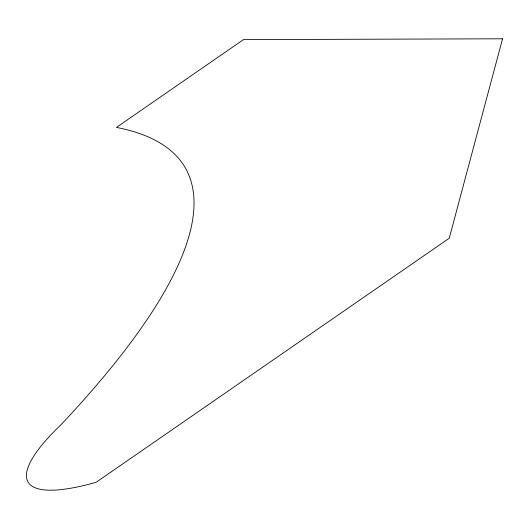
<?xml version="1.0" encoding="UTF-8"?>
<svg xmlns="http://www.w3.org/2000/svg" width="529" height="529" viewBox="0 0 529 529"><rect width="100%" height="100%" fill="white"/><g stroke="black" fill="none" stroke-linecap="round" stroke-linejoin="round"><path stroke-width="0.79" d="M502.55 38.796L449.253 238.215L96.185 482.256A225.341 50.308 -29.6 0 1 60.908 424.82A1233.311 275.338 -29.6 0 0 116.433 127.41L243.446 39.622L502.55 38.796"/></g></svg>
